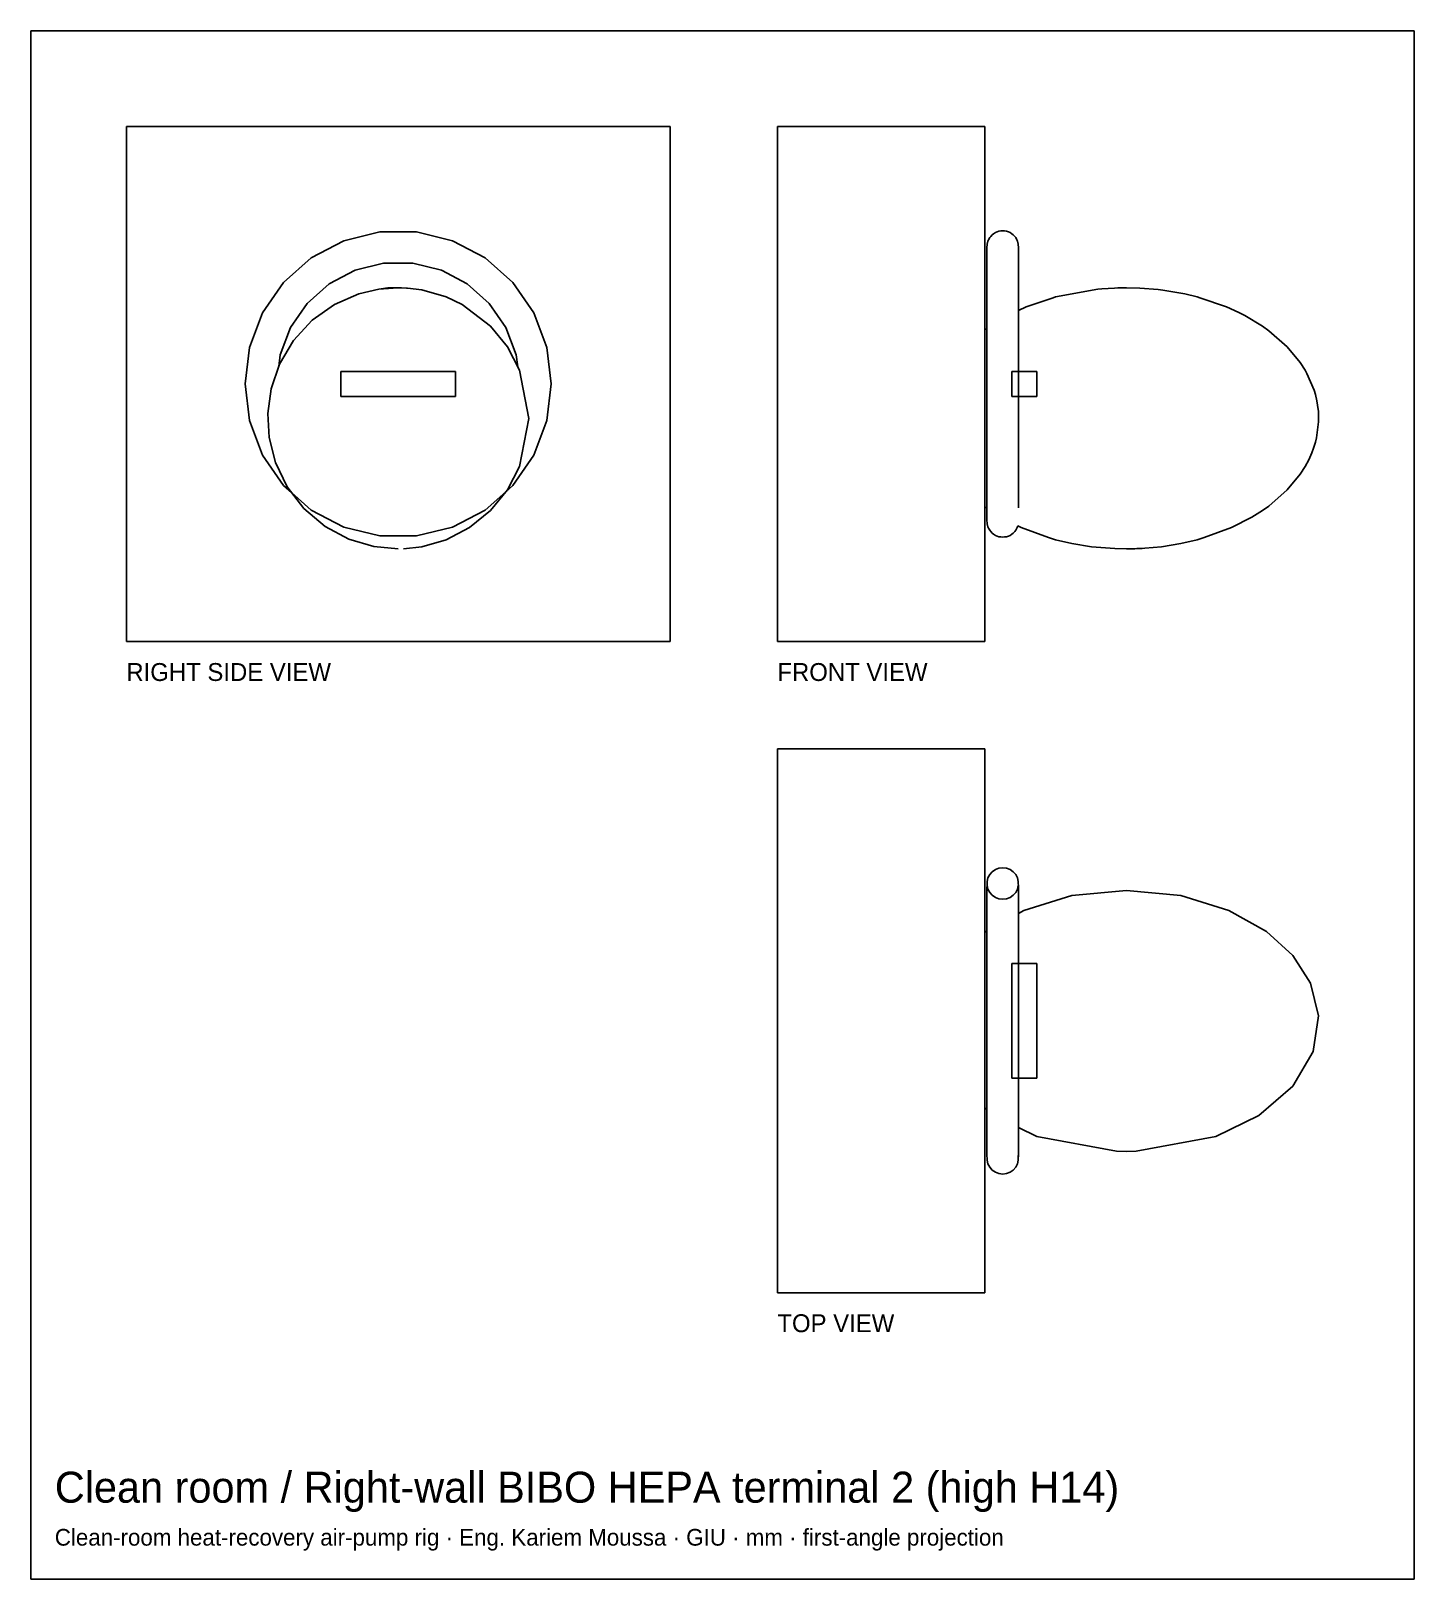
# Model space of a CAD drawing. Header units: millimetres. Extents: x 361 to 554, y 133 to 349.
import ezdxf

# ---------------------------------------------------------------- set-up
doc = ezdxf.new("R2010")
doc.units = ezdxf.units.MM
for name, color, linetype in [('BORDER', 7, 'Continuous'), ('HIDDEN', 8, 'Continuous'), ('TEXT', 5, 'Continuous'), ('VISIBLE', 7, 'Continuous')]:
    doc.layers.add(name, color=color, linetype=linetype)

msp = doc.modelspace()

# ---------------------------------------------------------------- linework, layer by layer
at = {"layer": 'BORDER'}
msp.add_lwpolyline([(360.67, 133), (553.99, 133), (553.99, 349.33), (360.67, 349.33)], close=True, dxfattribs=at)
at = {"layer": 'HIDDEN'}
for points in [[(450, 336), (374, 336)], [(374, 264), (374, 336)], [(450, 264), (450, 336)], [(465, 336), (494, 336)], [(465, 264), (465, 336)], [(494, 264), (494, 336)], [(409.3, 313.24), (412, 313.44)], [(420, 301.75), (404, 301.75)], [(404, 298.25), (404, 301.75)], [(420, 301.75), (404, 301.75)], [(404, 298.25), (404, 301.75)], [(420, 298.25), (420, 301.75)], [(420, 298.25), (420, 301.75)], [(497.75, 301.75), (501.25, 301.75)], [(497.75, 301.75), (501.25, 301.75)], [(497.75, 298.25), (497.75, 301.75)], [(497.75, 298.25), (497.75, 301.75)], [(501.25, 298.25), (501.25, 301.75)], [(501.25, 298.25), (501.25, 301.75)], [(420, 298.25), (404, 298.25)], [(420, 298.25), (404, 298.25)], [(497.75, 298.25), (501.25, 298.25)], [(497.75, 298.25), (501.25, 298.25)], [(397.1, 284.82), (399.84, 282.39)], [(424.16, 282.39), (427.05, 284.95)], [(399.84, 282.39), (404.41, 279.99)], [(419.59, 279.99), (424.16, 282.39)], [(404.41, 279.99), (409.42, 278.76)], [(414.58, 278.76), (419.59, 279.99)], [(412, 276.96), (408.59, 277.28)], [(409.42, 278.76), (414.58, 278.76)], [(450, 264), (374, 264)], [(465, 264), (494, 264)], [(465, 249), (494, 249)], [(465, 249), (465, 173)], [(494, 249), (494, 173)], [(494.44, 229.42), (494.32, 229.93)], [(494.69, 228.95), (494.44, 229.42)], [(498.56, 229.42), (498.31, 228.95)], [(498.68, 229.93), (498.56, 229.42)], [(495.04, 228.55), (494.69, 228.95)], [(495.48, 228.25), (495.04, 228.55)], [(495.97, 228.06), (495.48, 228.25)], [(496.5, 228), (495.97, 228.06)], [(497.03, 228.06), (496.5, 228)], [(497.52, 228.25), (497.03, 228.06)], [(497.96, 228.55), (497.52, 228.25)], [(498.31, 228.95), (497.96, 228.55)], [(497.75, 219), (501.25, 219)], [(497.75, 219), (501.25, 219)], [(497.75, 219), (497.75, 203)], [(497.75, 219), (497.75, 203)], [(501.25, 219), (501.25, 203)], [(501.25, 219), (501.25, 203)], [(497.75, 203), (501.25, 203)], [(497.75, 203), (501.25, 203)], [(465, 173), (494, 173)]]:
    msp.add_lwpolyline(points, dxfattribs=at)
at = {"layer": 'VISIBLE'}
for points in [[(450, 336), (374, 336)], [(374, 264), (374, 336)], [(450, 264), (450, 336)], [(465, 336), (494, 336)], [(465, 264), (465, 336)], [(494, 264), (494, 336)], [(409.42, 321.24), (404.41, 320.01)], [(414.58, 321.24), (409.42, 321.24)], [(419.59, 320.01), (414.58, 321.24)], [(494.69, 320.45), (494.52, 320.16)], [(494.83, 320.63), (494.69, 320.45)], [(495.04, 320.85), (494.83, 320.63)], [(495.23, 321), (495.04, 320.85)], [(495.23, 321), (495.48, 321.15)], [(495.71, 321.25), (495.48, 321.15)], [(495.71, 321.25), (495.97, 321.34)], [(496.23, 321.38), (495.97, 321.34)], [(496.23, 321.38), (496.5, 321.4)], [(496.77, 321.38), (496.5, 321.4)], [(497.03, 321.34), (496.77, 321.38)], [(497.29, 321.25), (497.03, 321.34)], [(497.29, 321.25), (497.52, 321.15)], [(497.77, 321), (497.52, 321.15)], [(497.77, 321), (497.96, 320.85)], [(498.17, 320.63), (497.96, 320.85)], [(498.31, 320.45), (498.17, 320.63)], [(498.48, 320.16), (498.31, 320.45)], [(404.41, 320.01), (399.84, 317.61)], [(424.16, 317.61), (419.59, 320.01)], [(494.32, 319.47), (494.3, 319.06)], [(494.3, 319.06), (494.3, 319.01)], [(494.3, 319.01), (494.3, 319.06)], [(494.3, 319.01), (494.3, 317.95)], [(494.3, 317.95), (494.3, 319.01)], [(494.34, 319.56), (494.32, 319.47)], [(494.44, 319.98), (494.34, 319.56)], [(494.52, 320.16), (494.44, 319.98)], [(498.56, 319.98), (498.48, 320.16)], [(498.66, 319.56), (498.56, 319.98)], [(498.68, 319.47), (498.66, 319.56)], [(498.71, 319.06), (498.68, 319.47)], [(498.7, 317.95), (498.71, 319.01)], [(498.71, 319.01), (498.71, 319.06)], [(399.84, 317.61), (395.98, 314.19)], [(402.34, 313.99), (405.97, 315.9)], [(405.97, 315.9), (409.95, 316.88)], [(409.95, 316.88), (414.05, 316.88)], [(414.05, 316.88), (418.03, 315.9)], [(418.03, 315.9), (421.66, 313.99)], [(428.02, 314.19), (424.16, 317.61)], [(494.3, 317.19), (494.3, 317.95)], [(494.3, 315.8), (494.3, 317.19)], [(498.7, 317.95), (498.7, 317.23)], [(498.7, 317.3), (498.7, 317.95)], [(498.7, 315.8), (498.7, 317.3)], [(395.98, 314.19), (393.05, 309.95)], [(402.34, 313.99), (399.28, 311.27)], [(421.66, 313.99), (424.72, 311.27)], [(430.95, 309.95), (428.02, 314.19)], [(494.3, 315.8), (494.3, 314.57)], [(494.3, 314.61), (494.3, 315.8)], [(494.3, 312.73), (494.3, 314.61)], [(498.7, 314.55), (498.7, 315.8)], [(498.7, 312.73), (498.7, 314.55)], [(403.09, 311.12), (406.52, 312.6)], [(406.52, 312.6), (409.3, 313.24)], [(409.3, 313.24), (410.54, 313.42)], [(410.54, 313.42), (410.55, 313.42)], [(411.21, 313.45), (410.61, 313.44)], [(411.96, 313.45), (411.21, 313.45)], [(411.53, 313.46), (411.48, 313.45)], [(411.53, 313.46), (411.82, 313.45)], [(412.24, 313.44), (411.96, 313.45)], [(412.24, 313.44), (412.48, 313.43)], [(413.15, 313.4), (412.48, 313.43)], [(413.29, 313.39), (413.15, 313.4)], [(413.29, 313.39), (415.32, 313.14)], [(415.32, 313.14), (418.71, 312.16)], [(420.92, 311.11), (418.71, 312.16)], [(494.3, 311.05), (494.3, 312.73)], [(498.7, 312.73), (498.7, 311.06)], [(498.7, 311.08), (498.7, 312.73)], [(503.53, 312.06), (499.77, 310.77)], [(503.89, 312.16), (503.53, 312.06)], [(503.89, 312.16), (509.81, 313.24)], [(510.37, 313.29), (509.81, 313.24)], [(512.11, 313.4), (510.37, 313.29)], [(512.59, 313.42), (512.11, 313.4)], [(512.59, 313.42), (513.78, 313.44)], [(515.65, 313.4), (513.78, 313.44)], [(515.65, 313.4), (518.23, 313.19)], [(518.88, 313.11), (518.23, 313.19)], [(518.88, 313.11), (521.96, 312.58)], [(521.96, 312.58), (523.67, 312.16)], [(524.03, 312.06), (523.67, 312.16)], [(527.79, 310.77), (524.03, 312.06)], [(393.05, 309.95), (391.22, 305.12)], [(396.95, 307.9), (399.28, 311.27)], [(399.96, 308.9), (403.09, 311.12)], [(424.9, 308.1), (420.92, 311.11)], [(427.05, 307.9), (424.72, 311.27)], [(432.78, 305.12), (430.95, 309.95)], [(494.3, 311.06), (494.3, 308.92)], [(494.3, 308.92), (494.3, 311.05)], [(498.7, 308.92), (498.7, 311.08)], [(499.77, 310.77), (498.7, 310.28)], [(527.79, 310.77), (529.48, 310.01)], [(530.34, 309.57), (529.48, 310.01)], [(530.34, 309.57), (532.79, 308.1)], [(395.49, 304.07), (396.95, 307.9)], [(397.35, 306.06), (399.96, 308.9)], [(427.27, 305.18), (424.9, 308.1)], [(427.05, 307.9), (428.51, 304.07)], [(494, 307.55), (494.3, 307.76)], [(494.3, 306.9), (494.3, 308.92)], [(498.7, 306.91), (498.7, 308.92)], [(532.79, 308.1), (533.69, 307.45)], [(536.28, 305.18), (533.69, 307.45)], [(391.22, 305.12), (390.6, 300)], [(395.41, 302.78), (397.35, 306.06)], [(427.27, 305.18), (428.96, 301.91)], [(433.4, 300), (432.78, 305.12)], [(494.3, 304.59), (494.3, 306.9)], [(498.7, 304.59), (498.7, 306.91)], [(536.28, 305.18), (538.08, 302.99)], [(395.3, 302.45), (395.49, 304.07)], [(428.51, 304.07), (428.71, 302.4)], [(494.3, 302.35), (494.3, 304.59)], [(498.7, 302.35), (498.7, 304.59)], [(538.08, 302.99), (538.77, 301.91)], [(394.23, 299.31), (395.41, 302.78)], [(428.96, 301.91), (430.24, 295.2)], [(494.3, 300), (494.3, 302.35)], [(498.7, 300), (498.7, 302.35)], [(538.77, 301.91), (539.03, 301.46)], [(540.03, 299.14), (539.03, 301.46)], [(390.6, 300), (391.22, 294.88)], [(393.77, 295.88), (394.23, 299.31)], [(432.78, 294.88), (433.4, 300)], [(494.3, 297.65), (494.3, 300)], [(498.7, 297.65), (498.7, 300)], [(540.21, 298.52), (540.03, 299.14)], [(494.3, 295.41), (494.3, 297.65)], [(498.7, 295.41), (498.7, 297.65)], [(540.41, 297.66), (540.21, 298.52)], [(540.41, 297.66), (540.52, 297.05)], [(540.52, 297.05), (540.62, 296.14)], [(391.22, 294.88), (393.05, 290.05)], [(393.96, 292.5), (393.77, 295.88)], [(428.96, 288.49), (430.24, 295.2)], [(430.95, 290.05), (432.78, 294.88)], [(494.3, 293.1), (494.3, 295.41)], [(498.7, 293.09), (498.7, 295.41)], [(540.36, 292.48), (540.65, 294.73)], [(540.62, 296.14), (540.66, 295.2)], [(540.66, 295.2), (540.65, 294.73)], [(394.84, 289.01), (393.96, 292.5)], [(494.3, 291.08), (494.3, 293.1)], [(498.7, 291.08), (498.7, 293.09)], [(540.21, 291.88), (540.36, 292.48)], [(393.05, 290.05), (395.98, 285.81)], [(428.02, 285.81), (430.95, 290.05)], [(494.3, 288.95), (494.3, 291.08)], [(498.7, 288.95), (498.7, 291.08)], [(539.7, 290.37), (539.27, 289.41)], [(539.94, 291.01), (539.7, 290.37)], [(539.94, 291.01), (540.21, 291.88)], [(396.47, 285.63), (394.84, 289.01)], [(427.27, 285.22), (428.96, 288.49)], [(494.3, 287.27), (494.3, 288.95)], [(498.7, 287.27), (498.7, 288.95)], [(538.77, 288.49), (538.08, 287.41)], [(539.27, 289.41), (538.77, 288.49)], [(395.98, 285.81), (397.1, 284.82)], [(398.83, 282.58), (396.47, 285.63)], [(427.05, 284.95), (428.02, 285.81)], [(494.3, 285.39), (494.3, 287.27)], [(498.7, 285.45), (498.7, 287.27)], [(536.28, 285.22), (538.08, 287.41)], [(427.27, 285.22), (424.9, 282.3)], [(494.3, 284.2), (494.3, 285.39)], [(494.3, 282.7), (494.3, 284.2)], [(498.7, 284.2), (498.7, 285.45)], [(498.7, 282.81), (498.7, 284.2)], [(536.28, 285.22), (533.69, 282.95)], [(401.78, 280.09), (398.83, 282.58)], [(421.98, 279.93), (424.9, 282.3)], [(494, 282.85), (494.3, 282.64)], [(494.3, 282.05), (494.3, 282.7)], [(494.3, 282.64), (494.3, 282.05)], [(494.3, 280.99), (494.3, 282.05)], [(498.7, 282.71), (498.7, 282.81)], [(528.49, 279.93), (531.34, 281.39)], [(532.79, 282.3), (531.34, 281.39)], [(533.69, 282.95), (532.79, 282.3)], [(405.11, 278.31), (401.78, 280.09)], [(421.98, 279.93), (418.71, 278.24)], [(494.3, 281.19), (494.3, 280.94)], [(494.3, 280.94), (494.32, 280.53)], [(494.34, 280.44), (494.32, 280.53)], [(494.44, 280.02), (494.34, 280.44)], [(494.52, 279.84), (494.44, 280.02)], [(494.69, 279.55), (494.52, 279.84)], [(494.69, 279.55), (494.83, 279.37)], [(495.04, 279.15), (494.83, 279.37)], [(495.23, 279), (495.04, 279.15)], [(497.77, 279), (497.96, 279.15)], [(498.17, 279.37), (497.96, 279.15)], [(498.31, 279.55), (498.17, 279.37)], [(498.48, 279.84), (498.31, 279.55)], [(498.48, 279.84), (498.56, 280.02)], [(498.6, 280.18), (498.56, 280.02)], [(499.07, 279.93), (498.59, 280.18)], [(502.89, 278.53), (499.07, 279.93)], [(528.49, 279.93), (524.67, 278.53)], [(408.59, 277.28), (405.11, 278.31)], [(412.75, 276.98), (415.32, 277.26)], [(415.32, 277.26), (418.71, 278.24)], [(495.48, 278.85), (495.23, 279)], [(495.71, 278.75), (495.48, 278.85)], [(495.71, 278.75), (495.97, 278.66)], [(495.97, 278.66), (496.23, 278.62)], [(496.23, 278.62), (496.5, 278.6)], [(496.77, 278.62), (496.5, 278.6)], [(497.03, 278.66), (496.77, 278.62)], [(497.29, 278.75), (497.03, 278.66)], [(497.52, 278.85), (497.29, 278.75)], [(497.77, 279), (497.52, 278.85)], [(502.89, 278.53), (503.89, 278.24)], [(503.89, 278.24), (506.15, 277.71)], [(506.15, 277.71), (508.89, 277.26)], [(508.89, 277.26), (512.15, 276.99)], [(513.78, 276.96), (512.15, 276.99)], [(514.97, 276.98), (513.78, 276.96)], [(514.97, 276.98), (515.23, 276.99)], [(515.23, 276.99), (515.98, 277.02)], [(516.38, 277.05), (515.98, 277.02)], [(518.67, 277.26), (516.38, 277.05)], [(521.41, 277.71), (518.67, 277.26)], [(523.67, 278.24), (521.41, 277.71)], [(524.67, 278.53), (523.67, 278.24)], [(450, 264), (374, 264)], [(465, 264), (494, 264)], [(465, 249), (494, 249)], [(465, 249), (465, 173)], [(494, 249), (494, 173)], [(494.69, 231.45), (495.04, 231.85)], [(495.04, 231.85), (495.48, 232.15)], [(495.48, 232.15), (495.97, 232.34)], [(495.97, 232.34), (496.5, 232.4)], [(496.5, 232.4), (497.03, 232.34)], [(497.03, 232.34), (497.52, 232.15)], [(497.52, 232.15), (497.96, 231.85)], [(497.96, 231.85), (498.31, 231.45)], [(494.3, 229.64), (494.32, 229.93)], [(494.3, 229.28), (494.3, 229.64)], [(494.32, 230.47), (494.44, 230.98)], [(494.32, 229.9), (494.32, 230.47)], [(494.44, 230.98), (494.69, 231.45)], [(498.31, 231.45), (498.56, 230.98)], [(498.56, 230.98), (498.68, 230.47)], [(498.7, 229.64), (498.68, 230.47)], [(498.7, 229.28), (498.7, 229.64)], [(498.7, 229.17), (498.7, 229.64)], [(494.3, 228), (494.3, 229.28)], [(494.3, 226.99), (494.3, 228)], [(498.7, 228), (498.7, 229.28)], [(498.7, 227.07), (498.7, 228)], [(498.7, 228), (498.7, 227.02)], [(499.45, 226.43), (506.18, 228.5)], [(513.78, 229.24), (506.18, 228.5)], [(513.78, 229.24), (521.38, 228.5)], [(521.38, 228.5), (528.11, 226.43)], [(494.3, 225.37), (494.3, 226.99)], [(494.3, 223.94), (494.3, 225.37)], [(498.7, 225.37), (498.7, 227.07)], [(499.45, 226.43), (498.7, 226.01)], [(498.7, 223.94), (498.7, 225.37)], [(528.11, 226.43), (533.38, 223.48)], [(494, 223.32), (494.18, 223.48)], [(494.3, 223.55), (494.18, 223.48)], [(494.3, 221.91), (494.3, 223.94)], [(498.7, 221.91), (498.7, 223.94)], [(533.38, 223.48), (537.06, 220.12)], [(494.3, 220.06), (494.3, 221.91)], [(498.7, 220.06), (498.7, 221.91)], [(494.3, 217.81), (494.3, 220.06)], [(498.7, 217.81), (498.7, 220.06)], [(537.06, 220.12), (539.51, 216.28)], [(494.3, 215.66), (494.3, 217.81)], [(498.7, 215.66), (498.7, 217.81)], [(494.3, 213.31), (494.3, 215.66)], [(498.7, 213.31), (498.7, 215.66)], [(539.51, 216.28), (540.64, 211.7)], [(494.3, 211), (494.3, 213.31)], [(498.7, 211), (498.7, 213.31)], [(494.3, 208.69), (494.3, 211)], [(498.7, 208.69), (498.7, 211)], [(540.64, 211.7), (539.91, 206.72)], [(494.3, 206.34), (494.3, 208.69)], [(498.7, 206.34), (498.7, 208.69)], [(494.3, 204.19), (494.3, 206.34)], [(498.7, 204.19), (498.7, 206.34)], [(539.91, 206.72), (537.06, 201.88)], [(494.3, 201.94), (494.3, 204.19)], [(498.7, 201.95), (498.7, 204.19)], [(494.3, 200.09), (494.3, 201.94)], [(498.7, 200.09), (498.7, 201.95)], [(537.06, 201.88), (532.31, 197.79)], [(494.3, 198.1), (494.3, 200.09)], [(498.7, 198.06), (498.7, 200.09)], [(494.3, 198.61), (494, 198.86)], [(494.3, 196.63), (494.3, 198.1)], [(498.7, 196.63), (498.7, 198.06)], [(526.31, 194.86), (532.31, 197.79)], [(494.3, 194.93), (494.3, 196.63)], [(494.3, 194), (494.3, 194.93)], [(498.7, 195.01), (498.7, 196.63)], [(498.7, 196.11), (498.7, 194.98)], [(501.25, 194.86), (498.7, 196.11)], [(498.7, 194), (498.7, 195.01)], [(512.41, 192.78), (501.25, 194.86)], [(515.15, 192.78), (526.31, 194.86)], [(494.3, 192.72), (494.3, 194)], [(494.3, 192.36), (494.3, 192.72)], [(498.7, 192.88), (498.7, 194)], [(498.7, 192.36), (498.7, 192.88)], [(512.41, 192.78), (513.78, 192.76)], [(515.15, 192.78), (513.78, 192.76)], [(494.3, 192.36), (494.32, 191.53)], [(494.32, 191.53), (494.44, 191.02)], [(494.44, 191.02), (494.69, 190.55)], [(494.69, 190.55), (495.04, 190.15)], [(497.96, 190.15), (498.31, 190.55)], [(498.31, 190.55), (498.56, 191.02)], [(498.56, 191.02), (498.68, 191.53)], [(498.7, 192.36), (498.68, 192.07)], [(498.7, 192.36), (498.68, 191.53)], [(498.68, 191.53), (498.68, 192.1)], [(495.04, 190.15), (495.48, 189.85)], [(495.48, 189.85), (495.97, 189.66)], [(495.97, 189.66), (496.5, 189.6)], [(496.5, 189.6), (497.03, 189.66)], [(497.03, 189.66), (497.52, 189.85)], [(497.52, 189.85), (497.96, 190.15)], [(465, 173), (494, 173)]]:
    msp.add_lwpolyline(points, dxfattribs=at)

# ---------------------------------------------------------------- texts
at = {"layer": 'TEXT'}
for s, height, p in [('RIGHT SIDE VIEW', 2.5, (374, 258.5)), ('FRONT VIEW', 2.5, (465, 258.5)), ('TOP VIEW', 2.5, (465, 167.5)), ('Clean room / Right-wall BIBO HEPA terminal 2 (high H14)', 4.3332, (364, 143.67)), ('Clean-room heat-recovery air-pump rig · Eng. Kariem Moussa · GIU · mm · first-angle projection', 2.3332, (364, 137.67))]:
    msp.add_text(s, height=height, dxfattribs=at).set_placement(p)

doc.saveas('drawing.dxf')
